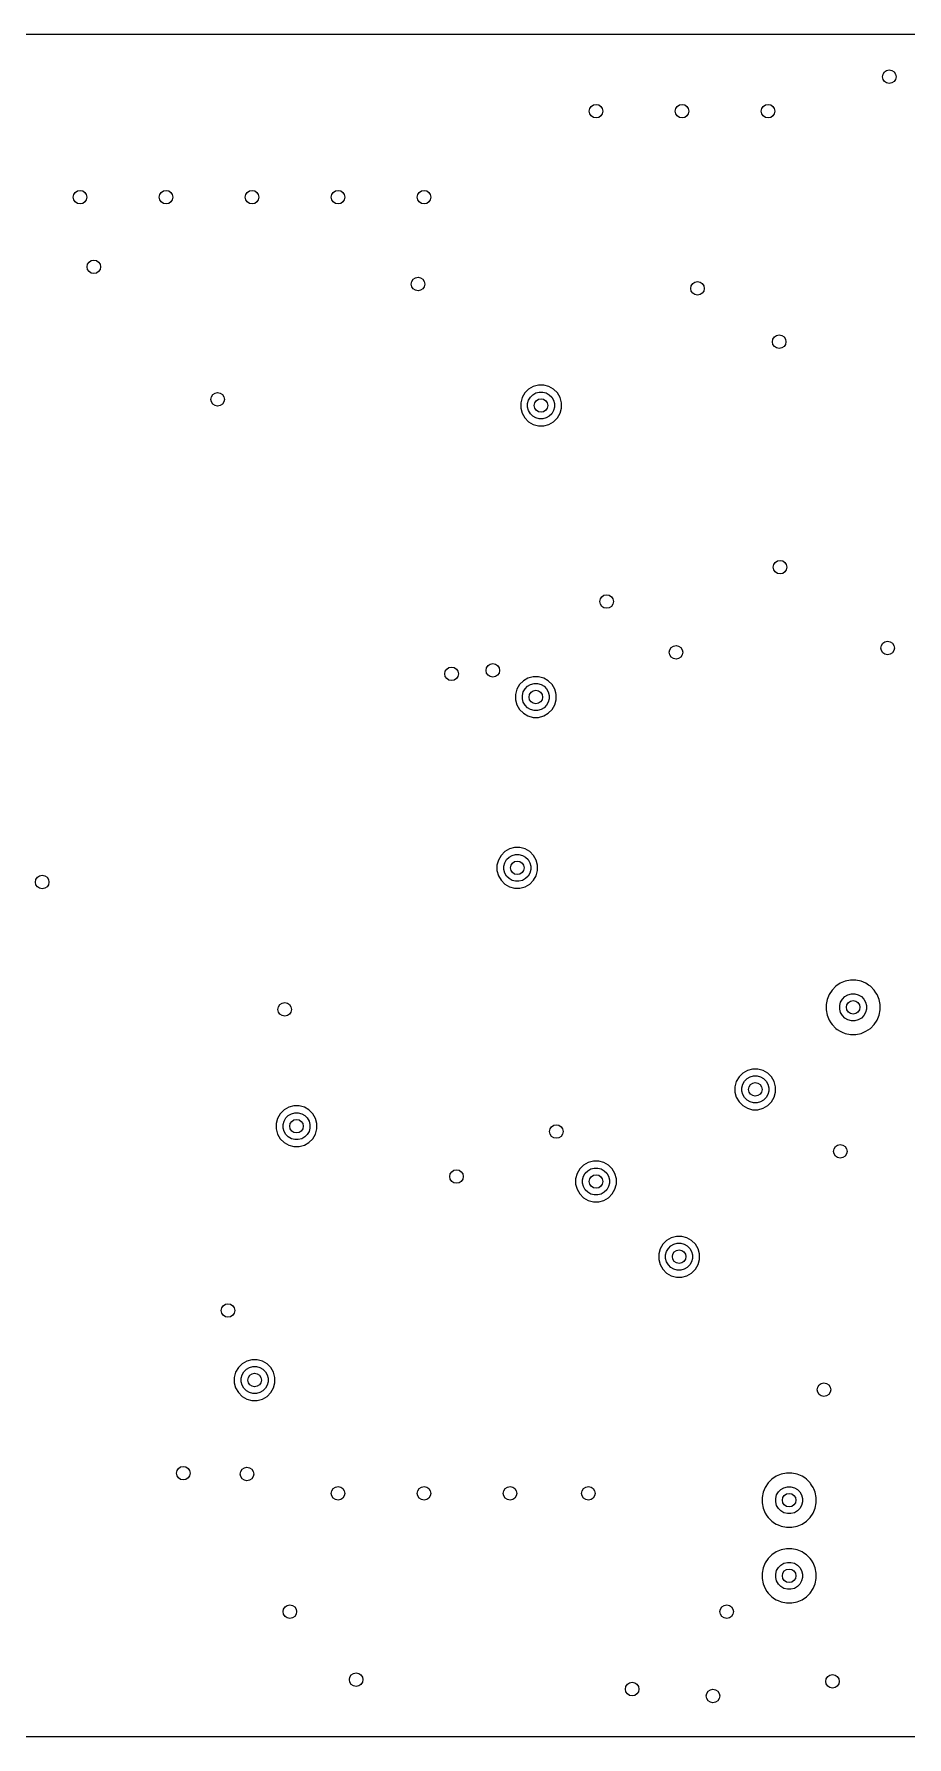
# Model space of a CAD drawing. Extents: x 3.41 to 7.48, y -5.81 to -2.91.
# Drawn here: x 4.435 to 5.45, y -4.887 to -2.908 of the extents above; entities that cross this region are included whole.
import ezdxf

# ---------------------------------------------------------------- set-up
doc = ezdxf.new("R2010")
doc.units = 0
doc.header["$MEASUREMENT"] = 0
doc.layers.add('BLACK', color=7, linetype='CONTINUOUS')

msp = doc.modelspace()

# ---------------------------------------------------------------- linework, layer by layer
at = {"layer": 'BLACK', "linetype": 'CONTINUOUS'}
for p, q in [((3.903, -2.9079), (7.4744, -2.9079)), ((5.0102, -3.3207), (5.0058, -3.3251)), ((5.0156, -3.3176), (5.0102, -3.3207)), ((5.0216, -3.3159), (5.0156, -3.3176)), ((5.0187, -3.325), (5.0227, -3.324)), ((5.0279, -3.3159), (5.0216, -3.3159)), ((5.0227, -3.324), (5.0268, -3.324)), ((5.0268, -3.324), (5.0308, -3.325)), ((5.0339, -3.3176), (5.0279, -3.3159)), ((5.0393, -3.3207), (5.0339, -3.3176)), ((5.0437, -3.3251), (5.0393, -3.3207)), ((5.0027, -3.3305), (5.0011, -3.3365)), ((5.0011, -3.3365), (5.0011, -3.3427)), ((5.0011, -3.3427), (5.0027, -3.3487)), ((5.0058, -3.3251), (5.0027, -3.3305)), ((5.0091, -3.3375), (5.0102, -3.3336)), ((5.0091, -3.3416), (5.0091, -3.3375)), ((5.0102, -3.3456), (5.0091, -3.3416)), ((5.0102, -3.3336), (5.0123, -3.33)), ((5.0123, -3.33), (5.0152, -3.3271)), ((5.0152, -3.3271), (5.0187, -3.325)), ((5.0308, -3.325), (5.0343, -3.3271)), ((5.0343, -3.3271), (5.0372, -3.33)), ((5.0372, -3.33), (5.0393, -3.3336)), ((5.0393, -3.3336), (5.0404, -3.3375)), ((5.0404, -3.3416), (5.0393, -3.3456)), ((5.0404, -3.3375), (5.0404, -3.3416)), ((5.0468, -3.3305), (5.0437, -3.3251)), ((5.0484, -3.3365), (5.0468, -3.3305)), ((5.0468, -3.3487), (5.0484, -3.3427)), ((5.0484, -3.3427), (5.0484, -3.3365)), ((5.0027, -3.3487), (5.0058, -3.3541)), ((5.0058, -3.3541), (5.0102, -3.3585)), ((5.0123, -3.3492), (5.0102, -3.3456)), ((5.0102, -3.3585), (5.0156, -3.3616)), ((5.0152, -3.3521), (5.0123, -3.3492)), ((5.0187, -3.3541), (5.0152, -3.3521)), ((5.0156, -3.3616), (5.0216, -3.3632)), ((5.0227, -3.3552), (5.0187, -3.3541)), ((5.0216, -3.3632), (5.0216, -3.3632)), ((5.0216, -3.3632), (5.0279, -3.3632)), ((5.0268, -3.3552), (5.0227, -3.3552)), ((5.0308, -3.3541), (5.0268, -3.3552)), ((5.0279, -3.3632), (5.0339, -3.3616)), ((5.0279, -3.3632), (5.0279, -3.3632)), ((5.0343, -3.3521), (5.0308, -3.3541)), ((5.0339, -3.3616), (5.0393, -3.3585)), ((5.0372, -3.3492), (5.0343, -3.3521)), ((5.0393, -3.3456), (5.0372, -3.3492)), ((5.0393, -3.3585), (5.0437, -3.3541)), ((5.0437, -3.3541), (5.0468, -3.3487)), ((5.0042, -3.6596), (4.9998, -3.664)), ((5.0095, -3.6565), (5.0042, -3.6596)), ((5.0156, -3.6549), (5.0095, -3.6565)), ((5.0218, -3.6549), (5.0156, -3.6549)), ((5.0278, -3.6565), (5.0218, -3.6549)), ((5.0332, -3.6596), (5.0278, -3.6565)), ((5.0376, -3.664), (5.0332, -3.6596)), ((4.9966, -3.6694), (4.995, -3.6754)), ((4.995, -3.6754), (4.995, -3.6816)), ((4.9998, -3.664), (4.9966, -3.6694)), ((5.0031, -3.6765), (5.0041, -3.6725)), ((5.0031, -3.6806), (5.0031, -3.6765)), ((5.0041, -3.6845), (5.0031, -3.6806)), ((5.0041, -3.6725), (5.0062, -3.6689)), ((5.0062, -3.6689), (5.0091, -3.666)), ((5.0091, -3.666), (5.0126, -3.664)), ((5.0126, -3.664), (5.0166, -3.6629)), ((5.0166, -3.6629), (5.0207, -3.6629)), ((5.0207, -3.6629), (5.0247, -3.664)), ((5.0247, -3.664), (5.0283, -3.666)), ((5.0283, -3.666), (5.0312, -3.6689)), ((5.0312, -3.6689), (5.0332, -3.6725)), ((5.0332, -3.6725), (5.0343, -3.6765)), ((5.0343, -3.6806), (5.0332, -3.6845)), ((5.0343, -3.6765), (5.0343, -3.6806)), ((5.0407, -3.6694), (5.0376, -3.664)), ((5.0418, -3.6734), (5.0407, -3.6694)), ((5.0423, -3.6754), (5.0418, -3.6734)), ((5.0423, -3.6816), (5.0423, -3.6754)), ((4.995, -3.6816), (4.9966, -3.6876)), ((4.9966, -3.6876), (4.9998, -3.693)), ((4.9998, -3.693), (5.0042, -3.6974)), ((5.0062, -3.6881), (5.0041, -3.6845)), ((5.0042, -3.6974), (5.0095, -3.7005)), ((5.0091, -3.691), (5.0062, -3.6881)), ((5.0126, -3.6931), (5.0091, -3.691)), ((5.0095, -3.7005), (5.0156, -3.7022)), ((5.0166, -3.6941), (5.0126, -3.6931)), ((5.0207, -3.6941), (5.0166, -3.6941)), ((5.0247, -3.6931), (5.0207, -3.6941)), ((5.0218, -3.7022), (5.0278, -3.7005)), ((5.0283, -3.691), (5.0247, -3.6931)), ((5.0278, -3.7005), (5.0332, -3.6974)), ((5.0312, -3.6881), (5.0283, -3.691)), ((5.0332, -3.6845), (5.0312, -3.6881)), ((5.0332, -3.6974), (5.0376, -3.693)), ((5.0376, -3.693), (5.0407, -3.6876)), ((5.0407, -3.6876), (5.0423, -3.6816)), ((5.0156, -3.7022), (5.0156, -3.7022)), ((5.0156, -3.7022), (5.0218, -3.7022)), ((5.0218, -3.7022), (5.0218, -3.7022)), ((4.9826, -3.8581), (4.9782, -3.8625)), ((4.988, -3.855), (4.9826, -3.8581)), ((4.994, -3.8534), (4.988, -3.855)), ((5.0002, -3.8534), (4.994, -3.8534)), ((5.0062, -3.855), (5.0002, -3.8534)), ((5.0116, -3.8581), (5.0062, -3.855)), ((5.016, -3.8625), (5.0116, -3.8581)), ((4.9751, -3.8679), (4.9735, -3.8739)), ((4.9735, -3.8739), (4.9735, -3.8801)), ((4.9782, -3.8625), (4.9751, -3.8679)), ((4.9815, -3.875), (4.9825, -3.871)), ((4.9815, -3.8791), (4.9815, -3.875)), ((4.9825, -3.883), (4.9815, -3.8791)), ((4.9825, -3.871), (4.9846, -3.8674)), ((4.9846, -3.8674), (4.9875, -3.8645)), ((4.9875, -3.8645), (4.9911, -3.8625)), ((4.9911, -3.8625), (4.995, -3.8614)), ((4.995, -3.8614), (4.9991, -3.8614)), ((4.9991, -3.8614), (5.0031, -3.8625)), ((5.0031, -3.8625), (5.0067, -3.8645)), ((5.0067, -3.8645), (5.0096, -3.8674)), ((5.0096, -3.8674), (5.0116, -3.871)), ((5.0116, -3.871), (5.0127, -3.875)), ((5.0127, -3.8791), (5.0116, -3.883)), ((5.0127, -3.875), (5.0127, -3.8791)), ((5.0191, -3.8679), (5.016, -3.8625)), ((5.0207, -3.8739), (5.0191, -3.8679)), ((5.0207, -3.8801), (5.0207, -3.8739)), ((4.9735, -3.8801), (4.9751, -3.8861)), ((4.9751, -3.8861), (4.9782, -3.8915)), ((4.9782, -3.8915), (4.9826, -3.8959)), ((4.9846, -3.8866), (4.9825, -3.883)), ((4.9826, -3.8959), (4.988, -3.899)), ((4.9875, -3.8895), (4.9846, -3.8866)), ((4.9911, -3.8916), (4.9875, -3.8895)), ((4.995, -3.8926), (4.9911, -3.8916)), ((4.9991, -3.8926), (4.995, -3.8926)), ((5.0031, -3.8916), (4.9991, -3.8926)), ((5.0067, -3.8895), (5.0031, -3.8916)), ((5.0062, -3.899), (5.0116, -3.8959)), ((5.0096, -3.8866), (5.0067, -3.8895)), ((5.0116, -3.883), (5.0096, -3.8866)), ((5.0116, -3.8959), (5.016, -3.8915)), ((5.016, -3.8915), (5.0191, -3.8861)), ((5.0191, -3.8861), (5.0207, -3.8801)), ((4.988, -3.899), (4.994, -3.9007)), ((4.994, -3.9007), (4.994, -3.9007)), ((4.994, -3.9007), (5.0002, -3.9007)), ((5.0002, -3.9007), (5.0062, -3.899)), ((5.0002, -3.9007), (5.0002, -3.9007)), ((5.3676, -4.0146), (5.3632, -4.019)), ((5.3727, -4.0112), (5.3676, -4.0146)), ((5.3676, -4.0146), (5.3676, -4.0146)), ((5.3785, -4.0088), (5.3727, -4.0112)), ((5.3727, -4.0112), (5.3727, -4.0112)), ((5.3846, -4.0076), (5.3785, -4.0088)), ((5.3785, -4.0088), (5.3785, -4.0088)), ((5.3908, -4.0076), (5.3846, -4.0076)), ((5.3846, -4.0076), (5.3846, -4.0076)), ((5.3969, -4.0088), (5.3908, -4.0076)), ((5.3908, -4.0076), (5.3908, -4.0076)), ((5.4026, -4.0112), (5.3969, -4.0088)), ((5.4057, -4.0133), (5.4026, -4.0112)), ((5.4026, -4.0112), (5.4026, -4.0112)), ((5.4078, -4.0146), (5.4057, -4.0133)), ((5.4122, -4.019), (5.4078, -4.0146)), ((5.3574, -4.0299), (5.3562, -4.036)), ((5.3562, -4.036), (5.3562, -4.036)), ((5.3562, -4.036), (5.3562, -4.0422)), ((5.3597, -4.0242), (5.3574, -4.0299)), ((5.3574, -4.0299), (5.3574, -4.0299)), ((5.3632, -4.019), (5.3597, -4.0242)), ((5.3597, -4.0242), (5.3597, -4.0242)), ((5.3632, -4.019), (5.3632, -4.019)), ((5.3721, -4.0371), (5.3731, -4.0331)), ((5.3721, -4.0412), (5.3721, -4.0371)), ((5.3731, -4.0331), (5.3752, -4.0295)), ((5.3752, -4.0295), (5.3781, -4.0266)), ((5.3781, -4.0266), (5.3816, -4.0246)), ((5.3816, -4.0246), (5.3856, -4.0235)), ((5.3856, -4.0235), (5.3897, -4.0235)), ((5.3897, -4.0235), (5.3937, -4.0246)), ((5.3937, -4.0246), (5.3973, -4.0266)), ((5.3973, -4.0266), (5.4002, -4.0295)), ((5.4002, -4.0295), (5.4022, -4.0331)), ((5.4022, -4.0331), (5.4033, -4.0371)), ((5.4033, -4.0371), (5.4033, -4.0412)), ((5.4142, -4.0221), (5.4122, -4.019)), ((5.4156, -4.0242), (5.4142, -4.0221)), ((5.4172, -4.028), (5.4156, -4.0242)), ((5.4156, -4.0242), (5.4156, -4.0242)), ((5.418, -4.0299), (5.4172, -4.028)), ((5.4192, -4.036), (5.418, -4.0299)), ((5.4192, -4.0422), (5.4192, -4.036)), ((5.3562, -4.0422), (5.3573, -4.0482)), ((5.3573, -4.0482), (5.3574, -4.0483)), ((5.3574, -4.0483), (5.3574, -4.0483)), ((5.3574, -4.0483), (5.3597, -4.054)), ((5.3597, -4.054), (5.3597, -4.054)), ((5.3597, -4.054), (5.3618, -4.0571)), ((5.3618, -4.0571), (5.3632, -4.0592)), ((5.3731, -4.0451), (5.3721, -4.0412)), ((5.3752, -4.0487), (5.3731, -4.0451)), ((5.3781, -4.0516), (5.3752, -4.0487)), ((5.3816, -4.0537), (5.3781, -4.0516)), ((5.3856, -4.0547), (5.3816, -4.0537)), ((5.3897, -4.0547), (5.3856, -4.0547)), ((5.3937, -4.0537), (5.3897, -4.0547)), ((5.3973, -4.0516), (5.3937, -4.0537)), ((5.4002, -4.0487), (5.3973, -4.0516)), ((5.4022, -4.0451), (5.4002, -4.0487)), ((5.4033, -4.0412), (5.4022, -4.0451)), ((5.4122, -4.0592), (5.4156, -4.054)), ((5.4156, -4.054), (5.418, -4.0483)), ((5.418, -4.0483), (5.4192, -4.0422)), ((5.3632, -4.0592), (5.3676, -4.0636)), ((5.3676, -4.0636), (5.3692, -4.0647)), ((5.3692, -4.0647), (5.3727, -4.067)), ((5.3727, -4.067), (5.3727, -4.067)), ((5.3727, -4.067), (5.3749, -4.0679)), ((5.3749, -4.0679), (5.3785, -4.0694)), ((5.3785, -4.0694), (5.3846, -4.0706)), ((5.3846, -4.0706), (5.3846, -4.0706)), ((5.3846, -4.0706), (5.3908, -4.0706)), ((5.3908, -4.0706), (5.3969, -4.0694)), ((5.3908, -4.0706), (5.3908, -4.0706)), ((5.3969, -4.0694), (5.4026, -4.067)), ((5.4026, -4.067), (5.4078, -4.0636)), ((5.4078, -4.0636), (5.4122, -4.0592)), ((5.2594, -4.1156), (5.255, -4.12)), ((5.2647, -4.1125), (5.2594, -4.1156)), ((5.2708, -4.1109), (5.2647, -4.1125)), ((5.277, -4.1109), (5.2708, -4.1109)), ((5.283, -4.1125), (5.277, -4.1109)), ((5.2884, -4.1156), (5.283, -4.1125)), ((5.2928, -4.12), (5.2884, -4.1156)), ((5.2518, -4.1254), (5.2502, -4.1314)), ((5.2502, -4.1314), (5.2502, -4.1376)), ((5.255, -4.12), (5.2518, -4.1254)), ((5.2583, -4.1325), (5.2593, -4.1285)), ((5.2583, -4.1366), (5.2583, -4.1325)), ((5.2593, -4.1285), (5.2614, -4.1249)), ((5.2614, -4.1249), (5.2643, -4.122)), ((5.2643, -4.122), (5.2678, -4.12)), ((5.2678, -4.12), (5.2718, -4.1189)), ((5.2718, -4.1189), (5.2759, -4.1189)), ((5.2759, -4.1189), (5.2799, -4.12)), ((5.2799, -4.12), (5.2835, -4.122)), ((5.2835, -4.122), (5.2864, -4.1249)), ((5.2864, -4.1249), (5.2884, -4.1285)), ((5.2884, -4.1285), (5.2895, -4.1325)), ((5.2895, -4.1325), (5.2895, -4.1366)), ((5.2959, -4.1254), (5.2928, -4.12)), ((5.2975, -4.1314), (5.2959, -4.1254)), ((5.2975, -4.1376), (5.2975, -4.1314)), ((4.7313, -4.1553), (4.7259, -4.1584)), ((4.7373, -4.1537), (4.7313, -4.1553)), ((4.7435, -4.1537), (4.7373, -4.1537)), ((4.7495, -4.1553), (4.7435, -4.1537)), ((4.7549, -4.1584), (4.7495, -4.1553)), ((5.2502, -4.1376), (5.2518, -4.1436)), ((5.2518, -4.1436), (5.255, -4.149)), ((5.255, -4.149), (5.2594, -4.1534)), ((5.2593, -4.1405), (5.2583, -4.1366)), ((5.2614, -4.1441), (5.2593, -4.1405)), ((5.2594, -4.1534), (5.2647, -4.1565)), ((5.2643, -4.147), (5.2614, -4.1441)), ((5.2678, -4.1491), (5.2643, -4.147)), ((5.2718, -4.1501), (5.2678, -4.1491)), ((5.2759, -4.1501), (5.2718, -4.1501)), ((5.2799, -4.1491), (5.2759, -4.1501)), ((5.2835, -4.147), (5.2799, -4.1491)), ((5.283, -4.1565), (5.2884, -4.1534)), ((5.2864, -4.1441), (5.2835, -4.147)), ((5.2884, -4.1405), (5.2864, -4.1441)), ((5.2895, -4.1366), (5.2884, -4.1405)), ((5.2884, -4.1534), (5.2928, -4.149)), ((5.2928, -4.149), (5.2959, -4.1436)), ((5.2959, -4.1436), (5.2975, -4.1376)), ((4.7184, -4.1682), (4.7168, -4.1742)), ((4.7168, -4.1742), (4.7168, -4.1804)), ((4.7215, -4.1628), (4.7184, -4.1682)), ((4.7259, -4.1584), (4.7215, -4.1628)), ((4.7248, -4.1752), (4.7259, -4.1713)), ((4.7248, -4.1794), (4.7248, -4.1752)), ((4.7259, -4.1713), (4.7279, -4.1677)), ((4.7279, -4.1677), (4.7308, -4.1648)), ((4.7308, -4.1648), (4.7344, -4.1628)), ((4.7344, -4.1628), (4.7384, -4.1617)), ((4.7384, -4.1617), (4.7425, -4.1617)), ((4.7425, -4.1617), (4.7464, -4.1628)), ((4.7464, -4.1628), (4.75, -4.1648)), ((4.75, -4.1648), (4.7529, -4.1677)), ((4.7529, -4.1677), (4.755, -4.1713)), ((4.7593, -4.1628), (4.7549, -4.1584)), ((4.755, -4.1713), (4.756, -4.1752)), ((4.756, -4.1752), (4.756, -4.1794)), ((4.7624, -4.1682), (4.7593, -4.1628)), ((4.764, -4.1742), (4.7624, -4.1682)), ((4.764, -4.1754), (4.764, -4.1742)), ((4.764, -4.1804), (4.764, -4.1754)), ((5.2647, -4.1565), (5.2708, -4.1582)), ((5.2708, -4.1582), (5.2708, -4.1582)), ((5.2708, -4.1582), (5.277, -4.1582)), ((5.277, -4.1582), (5.283, -4.1565)), ((5.277, -4.1582), (5.277, -4.1582)), ((4.7168, -4.1804), (4.7184, -4.1864)), ((4.7184, -4.1864), (4.7215, -4.1918)), ((4.7215, -4.1918), (4.7259, -4.1962)), ((4.7259, -4.1833), (4.7248, -4.1794)), ((4.7279, -4.1869), (4.7259, -4.1833)), ((4.7308, -4.1898), (4.7279, -4.1869)), ((4.7344, -4.1918), (4.7308, -4.1898)), ((4.7384, -4.1929), (4.7344, -4.1918)), ((4.7425, -4.1929), (4.7384, -4.1929)), ((4.7464, -4.1918), (4.7425, -4.1929)), ((4.75, -4.1898), (4.7464, -4.1918)), ((4.7529, -4.1869), (4.75, -4.1898)), ((4.755, -4.1833), (4.7529, -4.1869)), ((4.7549, -4.1962), (4.7593, -4.1918)), ((4.756, -4.1794), (4.755, -4.1833)), ((4.7593, -4.1918), (4.7624, -4.1864)), ((4.7624, -4.1864), (4.764, -4.1804)), ((4.7259, -4.1962), (4.7313, -4.1993)), ((4.7313, -4.1993), (4.7373, -4.2009)), ((4.7373, -4.2009), (4.7373, -4.2009)), ((4.7373, -4.2009), (4.7435, -4.2009)), ((4.7435, -4.2009), (4.7495, -4.1993)), ((4.7435, -4.2009), (4.7435, -4.2009)), ((4.7495, -4.1993), (4.7549, -4.1962)), ((5.0666, -4.2324), (5.065, -4.2384)), ((5.0698, -4.227), (5.0666, -4.2324)), ((5.0742, -4.2226), (5.0698, -4.227)), ((5.0741, -4.2355), (5.0762, -4.2319)), ((5.0795, -4.2195), (5.0742, -4.2226)), ((5.0762, -4.2319), (5.0791, -4.229)), ((5.0791, -4.229), (5.0826, -4.227)), ((5.0856, -4.2179), (5.0795, -4.2195)), ((5.0826, -4.227), (5.0866, -4.2259)), ((5.0918, -4.2179), (5.0856, -4.2179)), ((5.0866, -4.2259), (5.0907, -4.2259)), ((5.0907, -4.2259), (5.0947, -4.227)), ((5.0978, -4.2195), (5.0918, -4.2179)), ((5.0947, -4.227), (5.0983, -4.229)), ((5.1032, -4.2226), (5.0978, -4.2195)), ((5.0983, -4.229), (5.1012, -4.2319)), ((5.1012, -4.2319), (5.1032, -4.2355)), ((5.1076, -4.227), (5.1032, -4.2226)), ((5.1107, -4.2324), (5.1076, -4.227)), ((5.1123, -4.2384), (5.1107, -4.2324)), ((5.065, -4.2384), (5.065, -4.2446)), ((5.065, -4.2446), (5.0666, -4.2506)), ((5.0666, -4.2506), (5.0698, -4.256)), ((5.0731, -4.2395), (5.0741, -4.2355)), ((5.0731, -4.2436), (5.0731, -4.2395)), ((5.0741, -4.2475), (5.0731, -4.2436)), ((5.0762, -4.2511), (5.0741, -4.2475)), ((5.0791, -4.254), (5.0762, -4.2511)), ((5.0826, -4.2561), (5.0791, -4.254)), ((5.0983, -4.254), (5.0947, -4.2561)), ((5.1012, -4.2511), (5.0983, -4.254)), ((5.1032, -4.2475), (5.1012, -4.2511)), ((5.1032, -4.2355), (5.1043, -4.2395)), ((5.1043, -4.2436), (5.1032, -4.2475)), ((5.1043, -4.2395), (5.1043, -4.2436)), ((5.1076, -4.256), (5.1107, -4.2506)), ((5.1107, -4.2506), (5.1121, -4.2453)), ((5.1121, -4.2453), (5.1123, -4.2446)), ((5.1123, -4.2446), (5.1123, -4.2384)), ((5.0698, -4.256), (5.0742, -4.2604)), ((5.0742, -4.2604), (5.0795, -4.2635)), ((5.0795, -4.2635), (5.0856, -4.2652)), ((5.0866, -4.2571), (5.0826, -4.2561)), ((5.0856, -4.2652), (5.0856, -4.2652)), ((5.0856, -4.2652), (5.0918, -4.2652)), ((5.0907, -4.2571), (5.0866, -4.2571)), ((5.0947, -4.2561), (5.0907, -4.2571)), ((5.0918, -4.2652), (5.0978, -4.2635)), ((5.0918, -4.2652), (5.0918, -4.2652)), ((5.0978, -4.2635), (5.1032, -4.2604)), ((5.1032, -4.2604), (5.1076, -4.256)), ((5.1663, -4.3144), (5.1632, -4.3198)), ((5.1707, -4.31), (5.1663, -4.3144)), ((5.1761, -4.3069), (5.1707, -4.31)), ((5.1757, -4.3165), (5.1792, -4.3144)), ((5.1821, -4.3053), (5.1761, -4.3069)), ((5.1792, -4.3144), (5.1832, -4.3133)), ((5.1884, -4.3053), (5.1821, -4.3053)), ((5.1832, -4.3133), (5.1873, -4.3133)), ((5.1873, -4.3133), (5.1913, -4.3144)), ((5.1944, -4.3069), (5.1884, -4.3053)), ((5.1913, -4.3144), (5.1948, -4.3165)), ((5.1998, -4.31), (5.1944, -4.3069)), ((5.2042, -4.3144), (5.1998, -4.31)), ((5.2073, -4.3198), (5.2042, -4.3144)), ((5.1632, -4.3198), (5.1616, -4.3258)), ((5.1616, -4.3258), (5.1616, -4.3321)), ((5.1616, -4.3321), (5.1632, -4.3381)), ((5.1696, -4.3269), (5.1707, -4.3229)), ((5.1696, -4.331), (5.1696, -4.3269)), ((5.1707, -4.335), (5.1696, -4.331)), ((5.1707, -4.3229), (5.1728, -4.3194)), ((5.1728, -4.3194), (5.1757, -4.3165)), ((5.1948, -4.3165), (5.1978, -4.3194)), ((5.1978, -4.3194), (5.1998, -4.3229)), ((5.1998, -4.3229), (5.2009, -4.3269)), ((5.2009, -4.331), (5.1998, -4.335)), ((5.2009, -4.3269), (5.2009, -4.331)), ((5.2089, -4.3258), (5.2073, -4.3198)), ((5.2073, -4.3381), (5.2089, -4.3321)), ((5.2089, -4.3321), (5.2089, -4.3258)), ((5.1632, -4.3381), (5.1663, -4.3435)), ((5.1663, -4.3435), (5.1707, -4.3479)), ((5.1728, -4.3385), (5.1707, -4.335)), ((5.1707, -4.3479), (5.1761, -4.351)), ((5.1757, -4.3414), (5.1728, -4.3385)), ((5.1792, -4.3435), (5.1757, -4.3414)), ((5.1761, -4.351), (5.1821, -4.3526)), ((5.1832, -4.3446), (5.1792, -4.3435)), ((5.1821, -4.3526), (5.1821, -4.3526)), ((5.1821, -4.3526), (5.1884, -4.3526)), ((5.1873, -4.3446), (5.1832, -4.3446)), ((5.1913, -4.3435), (5.1873, -4.3446)), ((5.1884, -4.3526), (5.1944, -4.351)), ((5.1884, -4.3526), (5.1884, -4.3526)), ((5.1948, -4.3414), (5.1913, -4.3435)), ((5.1944, -4.351), (5.1998, -4.3479)), ((5.1978, -4.3385), (5.1948, -4.3414)), ((5.1998, -4.335), (5.1978, -4.3385)), ((5.1998, -4.3479), (5.2042, -4.3435)), ((5.2042, -4.3435), (5.2073, -4.3381)), ((4.6825, -4.4503), (4.6772, -4.4534)), ((4.6886, -4.4487), (4.6825, -4.4503)), ((4.6948, -4.4487), (4.6886, -4.4487)), ((4.7008, -4.4503), (4.6948, -4.4487)), ((4.7062, -4.4534), (4.7008, -4.4503)), ((4.6696, -4.4632), (4.668, -4.4692)), ((4.668, -4.4692), (4.668, -4.4755)), ((4.6728, -4.4578), (4.6696, -4.4632)), ((4.6772, -4.4534), (4.6728, -4.4578)), ((4.6761, -4.4703), (4.6771, -4.4663)), ((4.6761, -4.4744), (4.6761, -4.4703)), ((4.6771, -4.4663), (4.6792, -4.4628)), ((4.6792, -4.4628), (4.6821, -4.4598)), ((4.6821, -4.4598), (4.6856, -4.4578)), ((4.6856, -4.4578), (4.6896, -4.4567)), ((4.6896, -4.4567), (4.6937, -4.4567)), ((4.6937, -4.4567), (4.6977, -4.4578)), ((4.6977, -4.4578), (4.7013, -4.4598)), ((4.7013, -4.4598), (4.7042, -4.4628)), ((4.7042, -4.4628), (4.7062, -4.4663)), ((4.7106, -4.4578), (4.7062, -4.4534)), ((4.7062, -4.4663), (4.7073, -4.4703)), ((4.7073, -4.4703), (4.7073, -4.4744)), ((4.7137, -4.4632), (4.7106, -4.4578)), ((4.7153, -4.4692), (4.7137, -4.4632)), ((4.7153, -4.4755), (4.7153, -4.4692)), ((4.668, -4.4755), (4.6696, -4.4815)), ((4.6696, -4.4815), (4.6728, -4.4869)), ((4.6728, -4.4869), (4.6772, -4.4913)), ((4.6771, -4.4784), (4.6761, -4.4744)), ((4.6792, -4.4819), (4.6771, -4.4784)), ((4.6772, -4.4913), (4.6825, -4.4944)), ((4.6821, -4.4848), (4.6792, -4.4819)), ((4.6856, -4.4869), (4.6821, -4.4848)), ((4.6896, -4.488), (4.6856, -4.4869)), ((4.6937, -4.488), (4.6896, -4.488)), ((4.6977, -4.4869), (4.6937, -4.488)), ((4.7013, -4.4848), (4.6977, -4.4869)), ((4.7008, -4.4944), (4.7062, -4.4913)), ((4.7042, -4.4819), (4.7013, -4.4848)), ((4.7062, -4.4784), (4.7042, -4.4819)), ((4.7073, -4.4744), (4.7062, -4.4784)), ((4.7062, -4.4913), (4.7106, -4.4869)), ((4.7106, -4.4869), (4.7137, -4.4815)), ((4.7137, -4.4815), (4.7153, -4.4755)), ((4.6825, -4.4944), (4.6886, -4.496)), ((4.6886, -4.496), (4.6886, -4.496)), ((4.6886, -4.496), (4.6948, -4.496)), ((4.6948, -4.496), (4.7008, -4.4944)), ((4.6948, -4.496), (4.6948, -4.496)), ((5.2932, -4.5874), (5.2888, -4.5918)), ((5.2983, -4.584), (5.2932, -4.5874)), ((5.2932, -4.5874), (5.2932, -4.5874)), ((5.304, -4.5816), (5.2983, -4.584)), ((5.2983, -4.584), (5.2983, -4.584)), ((5.3101, -4.5804), (5.304, -4.5816)), ((5.304, -4.5816), (5.304, -4.5816)), ((5.3163, -4.5804), (5.3101, -4.5804)), ((5.3101, -4.5804), (5.3101, -4.5804)), ((5.3224, -4.5816), (5.3163, -4.5804)), ((5.3163, -4.5804), (5.3163, -4.5804)), ((5.3282, -4.584), (5.3224, -4.5816)), ((5.3313, -4.5861), (5.3282, -4.584)), ((5.3282, -4.584), (5.3282, -4.584)), ((5.3333, -4.5874), (5.3313, -4.5861)), ((5.3377, -4.5918), (5.3333, -4.5874)), ((5.3333, -4.5874), (5.3333, -4.5874)), ((5.2829, -4.6027), (5.2817, -4.6088)), ((5.2817, -4.6088), (5.2817, -4.615)), ((5.2853, -4.597), (5.2829, -4.6027)), ((5.2829, -4.6027), (5.2829, -4.6027)), ((5.2888, -4.5918), (5.2853, -4.597)), ((5.2853, -4.597), (5.2853, -4.597)), ((5.2888, -4.5918), (5.2888, -4.5918)), ((5.2976, -4.6099), (5.2987, -4.6059)), ((5.2976, -4.614), (5.2976, -4.6099)), ((5.2987, -4.6059), (5.3007, -4.6023)), ((5.3007, -4.6023), (5.3037, -4.5994)), ((5.3037, -4.5994), (5.3072, -4.5974)), ((5.3072, -4.5974), (5.3112, -4.5963)), ((5.3112, -4.5963), (5.3153, -4.5963)), ((5.3153, -4.5963), (5.3193, -4.5974)), ((5.3193, -4.5974), (5.3228, -4.5994)), ((5.3228, -4.5994), (5.3257, -4.6023)), ((5.3257, -4.6023), (5.3278, -4.6059)), ((5.3278, -4.6059), (5.3289, -4.6099)), ((5.3289, -4.6099), (5.3289, -4.614)), ((5.3381, -4.5924), (5.3377, -4.5918)), ((5.3394, -4.5943), (5.3381, -4.5924)), ((5.3412, -4.597), (5.3394, -4.5943)), ((5.3418, -4.5986), (5.3412, -4.597)), ((5.3412, -4.597), (5.3412, -4.597)), ((5.3435, -4.6027), (5.3418, -4.5986)), ((5.3448, -4.6088), (5.3435, -4.6027)), ((5.3448, -4.615), (5.3448, -4.6088)), ((5.2817, -4.615), (5.2829, -4.6211)), ((5.2829, -4.6211), (5.2829, -4.6211)), ((5.2829, -4.6211), (5.2853, -4.6269)), ((5.2853, -4.6269), (5.2853, -4.6269)), ((5.2853, -4.6269), (5.2874, -4.63)), ((5.2874, -4.63), (5.2888, -4.632)), ((5.2987, -4.618), (5.2976, -4.614)), ((5.3007, -4.6215), (5.2987, -4.618)), ((5.3037, -4.6244), (5.3007, -4.6215)), ((5.3072, -4.6265), (5.3037, -4.6244)), ((5.3112, -4.6275), (5.3072, -4.6265)), ((5.3153, -4.6275), (5.3112, -4.6275)), ((5.3193, -4.6265), (5.3153, -4.6275)), ((5.3228, -4.6244), (5.3193, -4.6265)), ((5.3257, -4.6215), (5.3228, -4.6244)), ((5.3278, -4.618), (5.3257, -4.6215)), ((5.3289, -4.614), (5.3278, -4.618)), ((5.3377, -4.632), (5.3412, -4.6269)), ((5.3412, -4.6269), (5.3435, -4.6211)), ((5.3435, -4.6211), (5.3448, -4.615)), ((5.2888, -4.632), (5.2932, -4.6364)), ((5.2932, -4.6364), (5.2962, -4.6385)), ((5.2962, -4.6385), (5.2983, -4.6399)), ((5.2983, -4.6399), (5.2983, -4.6399)), ((5.2983, -4.6399), (5.3004, -4.6407)), ((5.3004, -4.6407), (5.304, -4.6422)), ((5.304, -4.6422), (5.3101, -4.6434)), ((5.3101, -4.6434), (5.3101, -4.6434)), ((5.3101, -4.6434), (5.3163, -4.6434)), ((5.3163, -4.6434), (5.3224, -4.6422)), ((5.3163, -4.6434), (5.3163, -4.6434)), ((5.3224, -4.6422), (5.3282, -4.6399)), ((5.3282, -4.6399), (5.3333, -4.6364)), ((5.3333, -4.6364), (5.3377, -4.632)), ((5.304, -4.6695), (5.2983, -4.6719)), ((5.3101, -4.6683), (5.304, -4.6695)), ((5.304, -4.6695), (5.304, -4.6695)), ((5.3163, -4.6683), (5.3101, -4.6683)), ((5.3101, -4.6683), (5.3101, -4.6683)), ((5.3224, -4.6695), (5.3163, -4.6683)), ((5.3163, -4.6683), (5.3163, -4.6683)), ((5.3246, -4.6704), (5.3224, -4.6695)), ((5.3282, -4.6719), (5.3246, -4.6704)), ((5.2829, -4.6906), (5.2817, -4.6967)), ((5.2853, -4.6849), (5.2829, -4.6906)), ((5.2829, -4.6906), (5.2829, -4.6906)), ((5.2888, -4.6797), (5.2853, -4.6849)), ((5.2853, -4.6849), (5.2853, -4.6849)), ((5.2932, -4.6753), (5.2888, -4.6797)), ((5.2888, -4.6797), (5.2888, -4.6797)), ((5.2983, -4.6719), (5.2932, -4.6753)), ((5.2932, -4.6753), (5.2932, -4.6753)), ((5.2983, -4.6719), (5.2983, -4.6719)), ((5.2987, -4.6938), (5.3007, -4.6902)), ((5.3007, -4.6902), (5.3037, -4.6873)), ((5.3037, -4.6873), (5.3072, -4.6853)), ((5.3072, -4.6853), (5.3112, -4.6842)), ((5.3112, -4.6842), (5.3153, -4.6842)), ((5.3153, -4.6842), (5.3193, -4.6853)), ((5.3193, -4.6853), (5.3228, -4.6873)), ((5.3228, -4.6873), (5.3257, -4.6902)), ((5.3257, -4.6902), (5.3278, -4.6938)), ((5.3304, -4.6734), (5.3282, -4.6719)), ((5.3282, -4.6719), (5.3282, -4.6719)), ((5.3333, -4.6753), (5.3304, -4.6734)), ((5.3377, -4.6797), (5.3333, -4.6753)), ((5.3391, -4.6818), (5.3377, -4.6797)), ((5.3412, -4.6849), (5.3391, -4.6818)), ((5.3419, -4.6866), (5.3412, -4.6849)), ((5.3412, -4.6849), (5.3412, -4.6849)), ((5.3435, -4.6906), (5.3419, -4.6866)), ((5.3448, -4.6967), (5.3435, -4.6906)), ((5.2817, -4.6967), (5.2817, -4.7029)), ((5.2817, -4.7029), (5.2829, -4.709)), ((5.2829, -4.709), (5.2829, -4.709)), ((5.2829, -4.709), (5.2853, -4.7147)), ((5.2976, -4.6978), (5.2987, -4.6938)), ((5.2976, -4.7019), (5.2976, -4.6978)), ((5.2987, -4.7058), (5.2976, -4.7019)), ((5.3007, -4.7094), (5.2987, -4.7058)), ((5.3037, -4.7123), (5.3007, -4.7094)), ((5.3257, -4.7094), (5.3228, -4.7123)), ((5.3278, -4.7058), (5.3257, -4.7094)), ((5.3278, -4.6938), (5.3289, -4.6978)), ((5.3289, -4.7019), (5.3278, -4.7058)), ((5.3289, -4.6978), (5.3289, -4.7019)), ((5.3412, -4.7147), (5.3435, -4.709)), ((5.3435, -4.709), (5.3448, -4.7029)), ((5.3448, -4.7029), (5.3448, -4.6967)), ((5.2853, -4.7147), (5.2853, -4.7147)), ((5.2853, -4.7147), (5.2874, -4.7179)), ((5.2874, -4.7179), (5.2888, -4.7199)), ((5.2888, -4.7199), (5.2932, -4.7243)), ((5.2932, -4.7243), (5.2962, -4.7264)), ((5.2962, -4.7264), (5.2983, -4.7277)), ((5.2983, -4.7277), (5.2983, -4.7277)), ((5.2983, -4.7277), (5.3004, -4.7286)), ((5.3004, -4.7286), (5.304, -4.7301)), ((5.3072, -4.7144), (5.3037, -4.7123)), ((5.304, -4.7301), (5.3101, -4.7313)), ((5.3112, -4.7154), (5.3072, -4.7144)), ((5.3153, -4.7154), (5.3112, -4.7154)), ((5.3193, -4.7144), (5.3153, -4.7154)), ((5.3163, -4.7313), (5.3224, -4.7301)), ((5.3228, -4.7123), (5.3193, -4.7144)), ((5.3224, -4.7301), (5.3282, -4.7277)), ((5.3282, -4.7277), (5.3333, -4.7243)), ((5.3333, -4.7243), (5.3377, -4.7199)), ((5.3377, -4.7199), (5.3412, -4.7147)), ((5.3101, -4.7313), (5.3101, -4.7313)), ((5.3101, -4.7313), (5.3163, -4.7313)), ((5.3163, -4.7313), (5.3163, -4.7313)), ((7.4744, -4.8871), (3.903, -4.8871))]:
    msp.add_line(p, q, dxfattribs=at)
at = {"layer": 'BLACK'}
for centre in [(5.4297, -2.9575), (5.0887, -2.9975), (5.1887, -2.9975), (5.2887, -2.9975), (4.4887, -3.0975), (4.5887, -3.0975), (4.6887, -3.0975), (4.7887, -3.0975), (4.8887, -3.0975), (4.5047, -3.1785), (4.8817, -3.1985), (5.2067, -3.2035), (5.3017, -3.2655), (4.6487, -3.3325), (5.0247, -3.3396), (5.3027, -3.5275), (5.101, -3.5675), (5.1817, -3.6265), (5.4277, -3.6215), (4.9687, -3.6475), (4.9207, -3.6515), (5.0187, -3.6785), (4.9971, -3.877), (4.4447, -3.8935), (4.7267, -4.0415), (5.3877, -4.0391), (5.2739, -4.1345), (4.7404, -4.1773), (5.0425, -4.1835), (5.3727, -4.2065), (4.9264, -4.2358), (5.0887, -4.2415), (5.1853, -4.3289), (4.6607, -4.3915), (4.6917, -4.4723), (5.3537, -4.4835), (4.6087, -4.5805), (4.6828, -4.5815), (4.7887, -4.604), (4.8887, -4.604), (4.9887, -4.604), (5.0798, -4.604), (5.3132, -4.6119), (5.3132, -4.6998), (4.7327, -4.7415), (5.2407, -4.7415), (4.8097, -4.8205), (5.1307, -4.8315), (5.3637, -4.8225), (5.2247, -4.8395)]:
    msp.add_circle(centre, 0.00787, dxfattribs=at)

doc.saveas('drawing.dxf')
